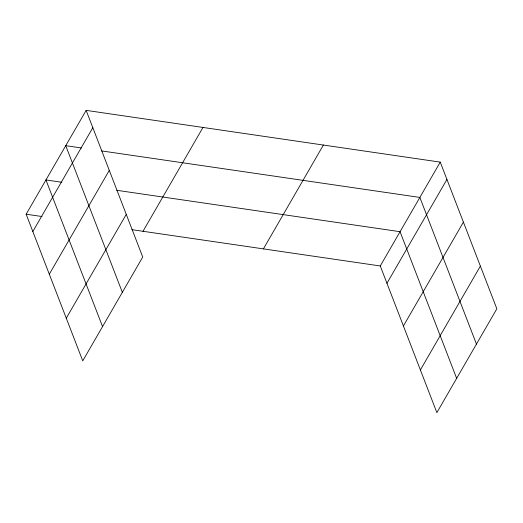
<?xml version="1.0" encoding="UTF-8"?>
<svg xmlns="http://www.w3.org/2000/svg" width="523" height="523" viewBox="0 0 523 523"><rect width="100%" height="100%" fill="white"/><g stroke="black" fill="none" stroke-linecap="round" stroke-linejoin="round"><path stroke-width="0.78" d="M86.138 110.373L142.733 257.035L82.745 360.877L26.15 214.214L86.138 110.373L440.255 162.123L496.85 308.786L436.862 412.627L380.267 265.965L440.255 162.123M32.831 231.526L92.819 127.684M49.306 274.215L109.294 170.374M66.271 318.193L126.265 214.352M143.008 231.29L202.996 127.449M263.409 248.883L323.397 145.041M386.948 283.276L446.936 179.435M403.416 325.966L463.411 222.125M420.387 369.944L480.382 266.102M81.64 148.002L65.741 145.675L122.336 292.344M101.514 150.905L419.858 197.426L476.453 344.095M61.845 182.266L45.946 179.945L102.541 326.614M116.701 190.287L400.062 231.696L456.657 378.364M26.15 214.214L42.049 216.535M131.881 229.662L380.267 265.965"/></g></svg>
